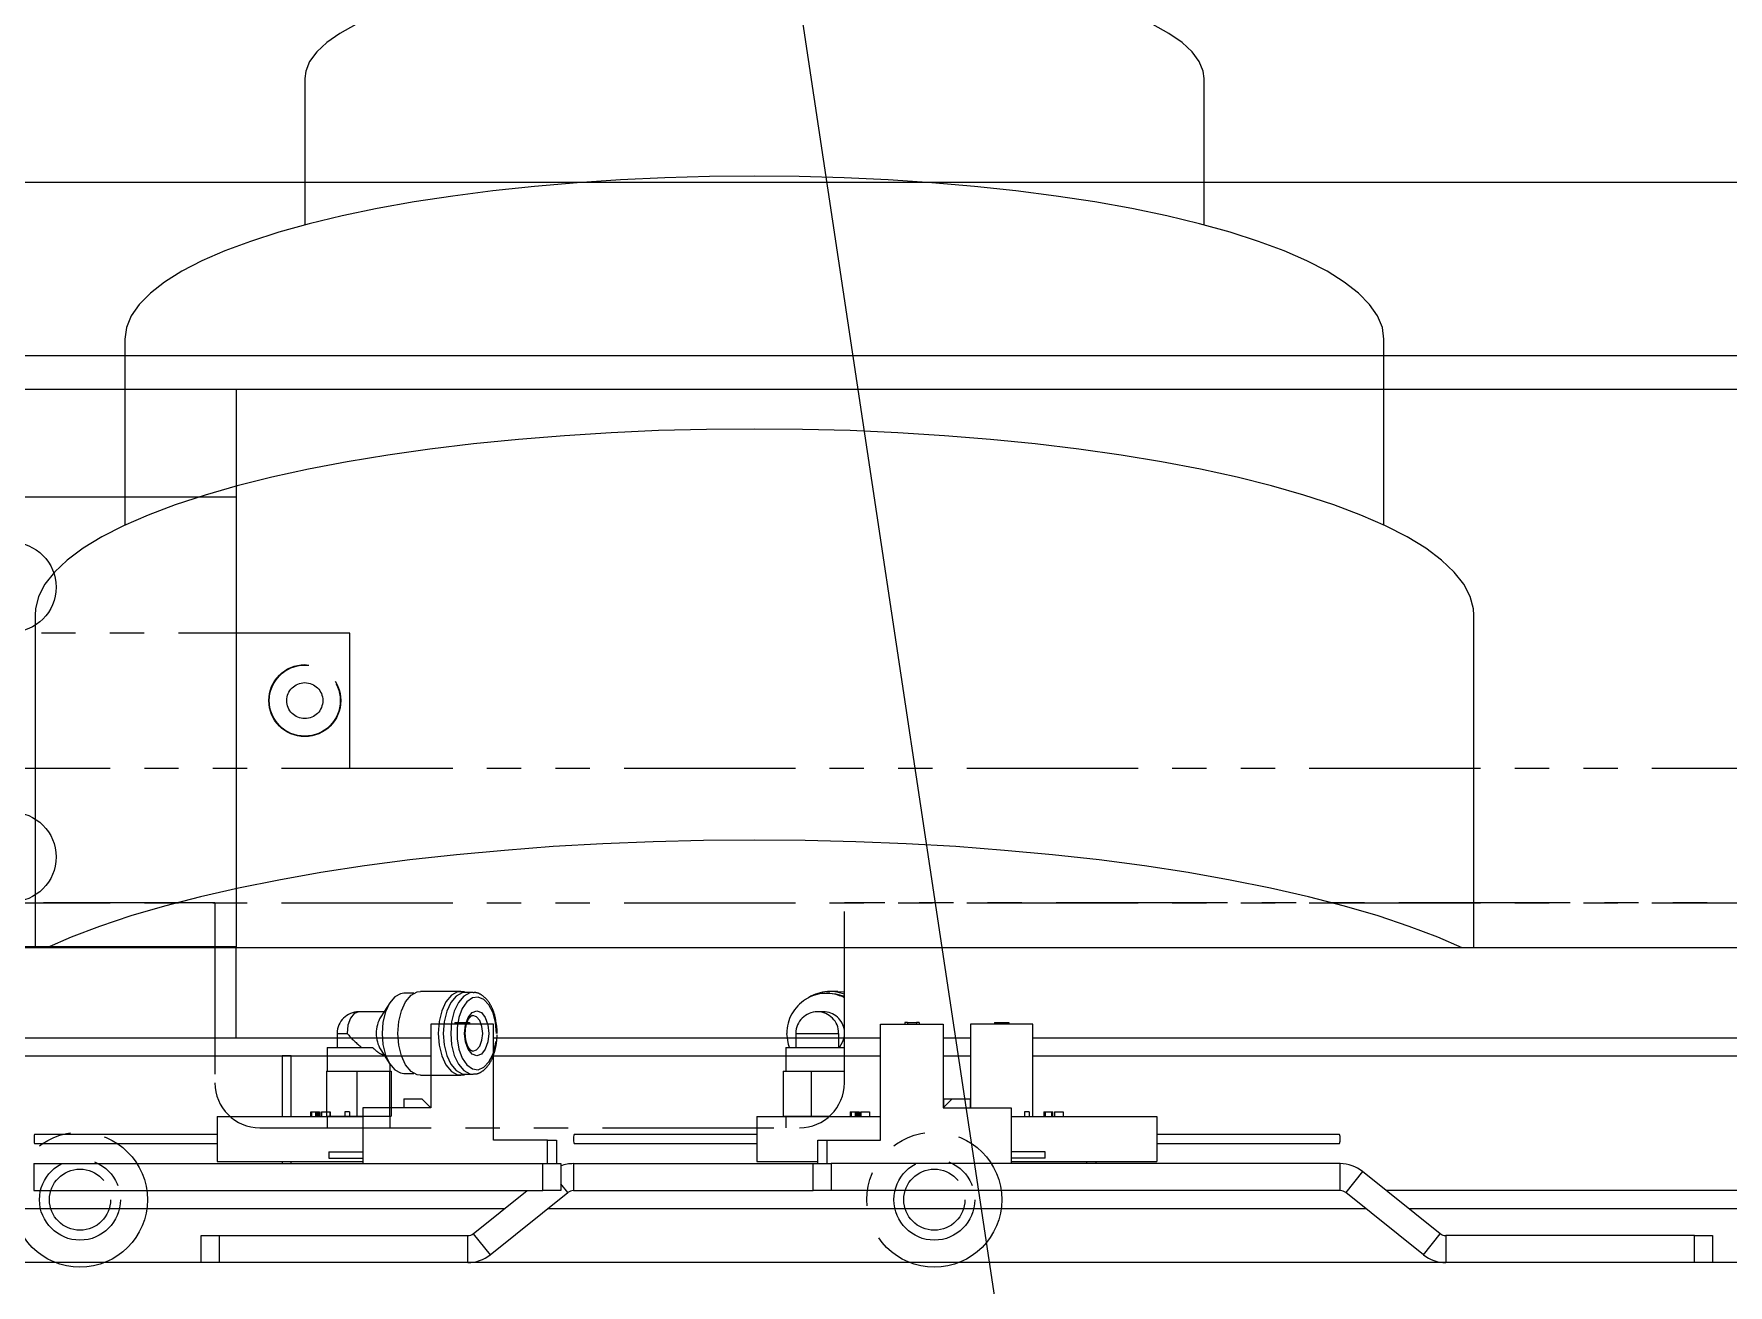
# Model space of a CAD drawing. Extents: x 500 to 100500, y -14500 to 21140.
# Drawn here: x 6312 to 6500.3, y 8644.5 to 8783.6 of the extents above; entities that cross this region are included whole.
import ezdxf

# ---------------------------------------------------------------- set-up
doc = ezdxf.new("R2010")
doc.units = 0
doc.linetypes.add('PHANTOM', pattern=[12.7, 6.35, -1.27, 1.27, -1.27, 1.27, -1.27])
doc.layers.get('0').update_dxf_attribs({"linetype": 'CONTINUOUS'})
doc.layers.add('D', color=7, linetype='CONTINUOUS')

# ---------------------------------------------------------------- blocks, each defined once
blk = doc.blocks.new('KZXCVASDF123')
at = {"color": 7, "linetype": 'Continuous', "lineweight": 18}
for p, q in [((-57914.57, -66197.57, 21.36), (-58715.92, -66197.57, 21.36)), ((-57914.57, -66216.84, 21.36), (-58720.92, -66216.84, 21.36)), ((-58532.22, -66220.57, 21.36), (-58632.22, -66220.57, 21.36)), ((-58532.22, -66220.57, 21.36), (-58532.22, -66232.57, 21.36)), ((-57914.57, -66220.57, 21.36), (-58532.22, -66220.57, 21.36)), ((-58532.22, -66232.57, 21.36), (-58632.22, -66232.57, 21.36)), ((-58532.22, -66232.57, 21.36), (-58532.22, -66282.57, 21.36)), ((-58532.22, -66282.57, 21.36), (-58632.22, -66282.57, 21.36)), ((-58532.22, -66292.67, 21.36), (-58532.22, -66282.57, 21.36)), ((-58503.6, -66291.17, 21.36), (-58510.55, -66291.17, 21.36)), ((-58510.55, -66291.17, 21.36), (-58510.55, -66300.47, 21.36)), ((-58507.87, -66290.97, 21.36), (-58507.87, -66291.17, 21.36)), ((-58507.87, -66290.97, 21.36), (-58507.07, -66290.97, 21.36)), ((-58507.07, -66290.97, 21.36), (-58507.07, -66291.17, 21.36)), ((-58507.07, -66290.97, 21.36), (-58506.27, -66290.97, 21.36)), ((-58506.27, -66290.97, 21.36), (-58506.27, -66291.17, 21.36)), ((-58503.6, -66304.07, 21.36), (-58503.6, -66291.17, 21.36)), ((-58460.54, -66304.07, 21.36), (-58460.54, -66291.17, 21.36)), ((-58460.54, -66291.17, 21.36), (-58453.59, -66291.17, 21.36)), ((-58457.56, -66290.97, 21.36), (-58457.86, -66290.97, 21.36)), ((-58457.86, -66290.97, 21.36), (-58457.86, -66291.17, 21.36)), ((-58457.56, -66290.97, 21.36), (-58456.56, -66290.97, 21.36)), ((-58457.56, -66290.97, 21.36), (-58457.56, -66291.17, 21.36)), ((-58456.26, -66290.97, 21.36), (-58456.56, -66290.97, 21.36)), ((-58456.56, -66290.97, 21.36), (-58456.56, -66291.17, 21.36)), ((-58456.26, -66290.97, 21.36), (-58456.26, -66291.17, 21.36)), ((-58453.59, -66291.17, 21.36), (-58453.59, -66300.47, 21.36)), ((-58450.55, -66291.17, 21.36), (-58450.55, -66300.47, 21.36)), ((-58443.6, -66291.17, 21.36), (-58450.55, -66291.17, 21.36)), ((-58447.87, -66290.97, 21.36), (-58447.87, -66291.17, 21.36)), ((-58447.87, -66290.97, 21.36), (-58447.07, -66290.97, 21.36)), ((-58447.07, -66290.97, 21.36), (-58447.07, -66291.17, 21.36)), ((-58447.07, -66290.97, 21.36), (-58446.27, -66290.97, 21.36)), ((-58446.27, -66290.97, 21.36), (-58446.27, -66291.17, 21.36)), ((-58443.6, -66301.42, 21.36), (-58443.6, -66291.17, 21.36)), ((-58661.07, -66292.67, 21.36), (-58510.55, -66292.67, 21.36)), ((-58503.6, -66292.67, 21.36), (-58460.54, -66292.67, 21.36)), ((-58453.59, -66292.67, 21.36), (-58450.55, -66292.67, 21.36)), ((-58443.6, -66292.67, 21.36), (-57909.57, -66292.67, 21.36)), ((-58661.07, -66294.67, 21.36), (-58527.07, -66294.67, 21.36)), ((-58527.07, -66294.67, 21.36), (-58527.07, -66301.42, 21.36)), ((-58526.07, -66294.67, 21.36), (-58527.07, -66294.67, 21.36)), ((-58526.07, -66301.42, 21.36), (-58526.07, -66294.67, 21.36)), ((-58526.07, -66294.67, 21.36), (-58510.55, -66294.67, 21.36)), ((-58503.6, -66294.67, 21.36), (-58460.54, -66294.67, 21.36)), ((-58453.59, -66294.67, 21.36), (-58450.55, -66294.67, 21.36)), ((-58443.6, -66294.67, 21.36), (-58327.07, -66294.67, 21.36)), ((-58510.55, -66300.47, 21.36), (-58518.1, -66300.47, 21.36)), ((-58518.1, -66300.47, 21.36), (-58518.1, -66306.67, 21.36)), ((-58513.55, -66299.47, 21.36), (-58513.55, -66300.47, 21.36)), ((-58513.55, -66299.47, 21.36), (-58511.55, -66299.47, 21.36)), ((-58510.55, -66300.47, 21.36), (-58511.55, -66299.47, 21.36)), ((-58453.59, -66300.47, 21.36), (-58452.59, -66299.47, 21.36)), ((-58453.59, -66300.47, 21.36), (-58446.04, -66300.47, 21.36)), ((-58453.55, -66299.47, 21.36), (-58453.55, -66300.43, 21.36)), ((-58453.55, -66299.47, 21.36), (-58452.59, -66299.47, 21.36)), ((-58452.59, -66299.47, 21.36), (-58450.59, -66299.47, 21.36)), ((-58450.59, -66299.47, 21.36), (-58450.59, -66300.47, 21.36)), ((-58450.55, -66300.47, 21.36), (-58450.59, -66300.43, 21.36)), ((-58446.04, -66300.47, 21.36), (-58446.04, -66306.67, 21.36)), ((-58534.3, -66301.42, 21.36), (-58534.3, -66306.42, 21.36)), ((-58534.3, -66301.42, 21.36), (-58518.1, -66301.42, 21.36)), ((-58523.92, -66300.92, 21.36), (-58523.92, -66301.42, 21.36)), ((-58523.83, -66300.92, 21.36), (-58523.83, -66301.42, 21.36)), ((-58523.37, -66300.92, 21.36), (-58523.37, -66301.42, 21.36)), ((-58523.28, -66301.42, 21.36), (-58523.28, -66300.92, 21.36)), ((-58523.17, -66300.92, 21.36), (-58523.17, -66301.42, 21.36)), ((-58523.07, -66300.92, 21.36), (-58523.07, -66301.42, 21.36)), ((-58522.99, -66300.92, 21.36), (-58522.94, -66300.92, 21.36)), ((-58522.99, -66301.42, 21.36), (-58522.99, -66300.92, 21.36)), ((-58522.94, -66300.92, 21.36), (-58522.94, -66301.42, 21.36)), ((-58522.92, -66301.42, 21.36), (-58522.92, -66300.92, 21.36)), ((-58522.76, -66300.92, 21.36), (-58522.76, -66301.42, 21.36)), ((-58522.73, -66300.92, 21.36), (-58522.73, -66301.42, 21.36)), ((-58522.73, -66300.92, 21.36), (-58521.79, -66300.92, 21.36)), ((-58521.79, -66300.92, 21.36), (-58521.79, -66301.42, 21.36)), ((-58521.79, -66300.92, 21.36), (-58521.76, -66300.92, 21.36)), ((-58521.76, -66300.92, 21.36), (-58521.76, -66301.42, 21.36)), ((-58520.1, -66300.92, 21.36), (-58520.1, -66301.42, 21.36)), ((-58519.6, -66300.92, 21.36), (-58520.1, -66300.92, 21.36)), ((-58519.6, -66300.92, 21.36), (-58519.6, -66301.42, 21.36)), ((-58474.3, -66301.42, 21.36), (-58474.3, -66306.42, 21.36)), ((-58474.3, -66301.42, 21.36), (-58460.54, -66301.42, 21.36)), ((-58463.92, -66300.92, 21.36), (-58463.92, -66301.42, 21.36)), ((-58463.83, -66300.92, 21.36), (-58463.83, -66301.42, 21.36)), ((-58463.37, -66300.92, 21.36), (-58463.37, -66301.42, 21.36)), ((-58463.28, -66301.42, 21.36), (-58463.28, -66300.92, 21.36)), ((-58463.17, -66300.92, 21.36), (-58463.17, -66301.42, 21.36)), ((-58463.07, -66300.92, 21.36), (-58463.07, -66301.42, 21.36)), ((-58462.99, -66300.92, 21.36), (-58462.94, -66300.92, 21.36)), ((-58462.99, -66301.42, 21.36), (-58462.99, -66300.92, 21.36)), ((-58462.94, -66300.92, 21.36), (-58462.94, -66301.42, 21.36)), ((-58462.92, -66301.42, 21.36), (-58462.92, -66300.92, 21.36)), ((-58462.76, -66300.92, 21.36), (-58462.76, -66301.42, 21.36)), ((-58462.73, -66300.92, 21.36), (-58462.73, -66301.42, 21.36)), ((-58462.73, -66300.92, 21.36), (-58461.79, -66300.92, 21.36)), ((-58461.79, -66300.92, 21.36), (-58461.79, -66301.42, 21.36)), ((-58461.79, -66300.92, 21.36), (-58461.76, -66300.92, 21.36)), ((-58461.76, -66300.92, 21.36), (-58461.76, -66301.42, 21.36)), ((-58446.04, -66301.42, 21.36), (-58429.84, -66301.42, 21.36)), ((-58444.04, -66300.92, 21.36), (-58444.54, -66300.92, 21.36)), ((-58444.54, -66300.92, 21.36), (-58444.54, -66301.42, 21.36)), ((-58444.04, -66300.92, 21.36), (-58444.04, -66301.42, 21.36)), ((-58442.38, -66300.92, 21.36), (-58442.38, -66301.42, 21.36)), ((-58442.23, -66300.92, 21.36), (-58442.23, -66301.42, 21.36)), ((-58441.53, -66300.92, 21.36), (-58441.53, -66301.42, 21.36)), ((-58441.38, -66301.42, 21.36), (-58441.38, -66300.92, 21.36)), ((-58441.22, -66300.92, 21.36), (-58441.22, -66301.42, 21.36)), ((-58441.22, -66300.92, 21.36), (-58441.22, -66301.42, 21.36)), ((-58441.2, -66300.92, 21.36), (-58440.24, -66300.92, 21.36)), ((-58441.2, -66300.92, 21.36), (-58441.2, -66301.42, 21.36)), ((-58440.24, -66300.92, 21.36), (-58440.24, -66301.42, 21.36)), ((-58440.22, -66301.42, 21.36), (-58440.22, -66300.92, 21.36)), ((-58429.84, -66301.42, 21.36), (-58429.84, -66306.42, 21.36)), ((-58534.3, -66303.42, 21.36), (-58554.62, -66303.42, 21.36)), ((-58554.62, -66304.42, 21.36), (-58534.3, -66304.42, 21.36)), ((-58497.6, -66304.07, 21.36), (-58503.6, -66304.07, 21.36)), ((-58497.6, -66304.07, 21.36), (-58496.6, -66304.07, 21.36)), ((-58497.6, -66306.67, 21.36), (-58497.6, -66304.07, 21.36)), ((-58496.6, -66304.07, 21.36), (-58496.6, -66306.67, 21.36)), ((-58474.3, -66303.42, 21.36), (-58494.62, -66303.42, 21.36)), ((-58494.62, -66304.42, 21.36), (-58474.3, -66304.42, 21.36)), ((-58467.54, -66304.07, 21.36), (-58466.54, -66304.07, 21.36)), ((-58467.54, -66306.67, 21.36), (-58467.54, -66304.07, 21.36)), ((-58466.54, -66304.07, 21.36), (-58460.54, -66304.07, 21.36)), ((-58466.54, -66304.07, 21.36), (-58466.54, -66306.67, 21.36)), ((-58409.51, -66303.42, 21.36), (-58429.84, -66303.42, 21.36)), ((-58429.84, -66304.42, 21.36), (-58409.51, -66304.42, 21.36)), ((-58521.9, -66305.37, 21.36), (-58521.9, -66306.07, 21.36)), ((-58521.9, -66305.37, 21.36), (-58518.1, -66305.37, 21.36)), ((-58521.9, -66306.07, 21.36), (-58518.1, -66306.07, 21.36)), ((-58442.24, -66305.37, 21.36), (-58446.04, -66305.37, 21.36)), ((-58442.24, -66306.07, 21.36), (-58446.04, -66306.07, 21.36)), ((-58442.24, -66306.07, 21.36), (-58442.24, -66305.37, 21.36)), ((-58554.7, -66306.67, 21.36), (-58554.7, -66309.67, 21.36)), ((-58554.7, -66306.67, 21.36), (-58498.1, -66306.67, 21.36)), ((-58534.3, -66306.42, 21.36), (-58518.1, -66306.42, 21.36)), ((-58527.07, -66306.42, 21.36), (-58527.07, -66306.67, 21.36)), ((-58526.07, -66306.67, 21.36), (-58526.07, -66306.42, 21.36)), ((-58498.1, -66309.67, 21.36), (-58498.1, -66306.67, 21.36)), ((-58498.1, -66306.67, 21.36), (-58496.1, -66306.67, 21.36)), ((-58496.1, -66306.67, 21.36), (-58496.1, -66309.67, 21.36)), ((-58494.7, -66306.67, 21.36), (-58494.7, -66309.67, 21.36)), ((-58494.7, -66306.67, 21.36), (-58468.04, -66306.67, 21.36)), ((-58474.3, -66306.42, 21.36), (-58467.54, -66306.42, 21.36)), ((-58468.04, -66309.67, 21.36), (-58468.04, -66306.67, 21.36)), ((-58468.04, -66306.67, 21.36), (-58466.04, -66306.67, 21.36)), ((-58466.04, -66306.67, 21.36), (-58466.04, -66309.67, 21.36)), ((-58409.44, -66306.67, 21.36), (-58466.04, -66306.67, 21.36)), ((-58446.04, -66306.42, 21.36), (-58429.84, -66306.42, 21.36)), ((-58437.6, -66306.67, 21.36), (-58437.6, -66306.42, 21.36)), ((-58436.6, -66306.42, 21.36), (-58436.6, -66306.67, 21.36)), ((-58409.44, -66309.67, 21.36), (-58409.44, -66306.67, 21.36)), ((-58406.94, -66307.55, 21.36), (-58408.82, -66309.89, 21.36)), ((-58398.31, -66314.46, 21.36), (-58406.94, -66307.55, 21.36)), ((-58554.7, -66309.67, 21.36), (-58498.1, -66309.67, 21.36)), ((-58505.83, -66314.46, 21.36), (-58499.85, -66309.67, 21.36)), ((-58503.95, -66316.8, 21.36), (-58495.32, -66309.89, 21.36)), ((-58496.1, -66309.67, 21.36), (-58498.1, -66309.67, 21.36)), ((-58495.32, -66309.89, 21.36), (-58496.1, -66308.92, 21.36)), ((-58494.7, -66309.67, 21.36), (-58468.04, -66309.67, 21.36)), ((-58466.04, -66309.67, 21.36), (-58468.04, -66309.67, 21.36)), ((-58409.44, -66309.67, 21.36), (-58466.04, -66309.67, 21.36)), ((-58400.19, -66316.8, 21.36), (-58408.82, -66309.89, 21.36)), ((-58327.07, -66309.67, 21.36), (-58404.29, -66309.67, 21.36)), ((-58557.55, -66311.67, 21.36), (-58502.35, -66311.67, 21.36)), ((-58497.55, -66311.67, 21.36), (-58406.59, -66311.67, 21.36)), ((-58401.79, -66311.67, 21.36), (-57909.57, -66311.67, 21.36)), ((-58536.1, -66317.67, 21.36), (-58536.1, -66314.67, 21.36)), ((-58536.1, -66314.67, 21.36), (-58534.1, -66314.67, 21.36)), ((-58534.1, -66314.67, 21.36), (-58534.1, -66317.67, 21.36)), ((-58534.1, -66314.67, 21.36), (-58506.45, -66314.67, 21.36)), ((-58506.45, -66317.67, 21.36), (-58506.45, -66314.67, 21.36)), ((-58505.83, -66314.46, 21.36), (-58503.95, -66316.8, 21.36)), ((-58400.19, -66316.8, 21.36), (-58398.31, -66314.46, 21.36)), ((-58397.69, -66314.67, 21.36), (-58397.69, -66317.67, 21.36)), ((-58370.04, -66314.67, 21.36), (-58397.69, -66314.67, 21.36)), ((-58370.04, -66317.67, 21.36), (-58370.04, -66314.67, 21.36)), ((-58370.04, -66314.67, 21.36), (-58368.04, -66314.67, 21.36)), ((-58368.04, -66314.67, 21.36), (-58368.04, -66317.67, 21.36)), ((-57909.57, -66317.67, 21.36), (-58734.07, -66317.67, 21.36))]:
    blk.add_line(p, q, dxfattribs=at)
for centre in [(-58557.22, -66242.57, 21.36), (-58557.22, -66272.57, 21.36)]:
    blk.add_circle(centre, 5, dxfattribs=at)
for centre, radius, start, end in [((-58553.44, -66303.8, 21.36), 1.24, 162.35, 185.7133), ((-58553.44, -66304.05, 21.36), 1.24, 174.2871, 197.6496), ((-58493.44, -66303.8, 21.36), 1.24, 162.3282, 185.7351), ((-58493.44, -66304.05, 21.36), 1.24, 174.2653, 197.6714), ((-58411.1, -66303.92, 21.36), 1.67, 342.5273, 17.4727), ((-58494.7, -66310.67, 21.36), 4, 90, 110.5351), ((-58409.44, -66310.67, 21.36), 4, 51.3402, 90), ((-58494.7, -66310.67, 21.36), 1, 90, 128.6598), ((-58409.44, -66310.67, 21.36), 1, 51.3402, 90), ((-58506.45, -66313.67, 21.36), 1, 270, 308.6598), ((-58397.69, -66313.67, 21.36), 1, 231.3402, 270), ((-58506.45, -66313.67, 21.36), 4, 270, 308.6598), ((-58397.69, -66313.67, 21.36), 4, 231.3402, 270)]:
    blk.add_arc(centre, radius, start, end, dxfattribs=at)
for points, knots in [([(-58523.91, -66300.92, 21.36), (-58523.91, -66300.92, 21.36), (-58523.92, -66300.92, 21.36), (-58523.89, -66300.92, 21.36), (-58523.85, -66300.92, 21.36), (-58523.83, -66300.92, 21.36)], [0, 0, 0, 0, 0.291437, 0.643057, 1, 1, 1, 1]), ([(-58523.83, -66300.92, 21.36), (-58523.79, -66300.92, 21.36), (-58523.71, -66300.92, 21.36), (-58523.58, -66300.92, 21.36), (-58523.46, -66300.92, 21.36), (-58523.4, -66300.92, 21.36), (-58523.37, -66300.92, 21.36)], [0, 0, 0, 0, 0.266271, 0.560259, 0.786379, 1, 1, 1, 1]), ([(-58523.37, -66300.92, 21.36), (-58523.35, -66300.92, 21.36), (-58523.3, -66300.92, 21.36), (-58523.28, -66300.92, 21.36), (-58523.28, -66300.92, 21.36), (-58523.28, -66300.92, 21.36)], [0, 0, 0, 0, 0.40424, 0.818227, 1, 1, 1, 1]), ([(-58523.25, -66300.92, 21.36), (-58523.25, -66300.92, 21.36), (-58523.21, -66300.92, 21.36), (-58523.19, -66300.92, 21.36), (-58523.16, -66300.92, 21.36)], [0, 0, 0, 0, 0.1620681, 1, 1, 1, 1]), ([(-58523.17, -66300.92, 21.36), (-58523.15, -66300.92, 21.36), (-58523.12, -66300.92, 21.36), (-58523.08, -66300.92, 21.36), (-58523.07, -66300.92, 21.36)], [0, 0, 0, 0, 0.542381, 1, 1, 1, 1]), ([(-58523.07, -66300.92, 21.36), (-58523.05, -66300.92, 21.36), (-58523.02, -66300.92, 21.36), (-58523, -66300.92, 21.36), (-58522.99, -66300.92, 21.36)], [0, 0, 0, 0, 0.5926239, 1, 1, 1, 1]), ([(-58463.91, -66300.92, 21.36), (-58463.91, -66300.92, 21.36), (-58463.92, -66300.92, 21.36), (-58463.89, -66300.92, 21.36), (-58463.85, -66300.92, 21.36), (-58463.83, -66300.92, 21.36)], [0, 0, 0, 0, 0.291437, 0.643057, 1, 1, 1, 1]), ([(-58463.83, -66300.92, 21.36), (-58463.79, -66300.92, 21.36), (-58463.71, -66300.92, 21.36), (-58463.58, -66300.92, 21.36), (-58463.46, -66300.92, 21.36), (-58463.4, -66300.92, 21.36), (-58463.37, -66300.92, 21.36)], [0, 0, 0, 0, 0.266273, 0.560266, 0.786393, 1, 1, 1, 1]), ([(-58463.37, -66300.92, 21.36), (-58463.35, -66300.92, 21.36), (-58463.3, -66300.92, 21.36), (-58463.28, -66300.92, 21.36), (-58463.28, -66300.92, 21.36), (-58463.28, -66300.92, 21.36)], [0, 0, 0, 0, 0.404268, 0.818235, 1, 1, 1, 1]), ([(-58463.25, -66300.92, 21.36), (-58463.25, -66300.92, 21.36), (-58463.21, -66300.92, 21.36), (-58463.19, -66300.92, 21.36), (-58463.16, -66300.92, 21.36)], [0, 0, 0, 0, 0.1620681, 1, 1, 1, 1]), ([(-58463.17, -66300.92, 21.36), (-58463.15, -66300.92, 21.36), (-58463.12, -66300.92, 21.36), (-58463.08, -66300.92, 21.36), (-58463.07, -66300.92, 21.36)], [0, 0, 0, 0, 0.542393, 1, 1, 1, 1]), ([(-58463.07, -66300.92, 21.36), (-58463.05, -66300.92, 21.36), (-58463.02, -66300.92, 21.36), (-58463, -66300.92, 21.36), (-58462.99, -66300.92, 21.36)], [0, 0, 0, 0, 0.5926239, 1, 1, 1, 1]), ([(-58442.38, -66300.92, 21.36), (-58442.38, -66300.92, 21.36), (-58442.38, -66300.92, 21.36), (-58442.34, -66300.92, 21.36), (-58442.27, -66300.92, 21.36), (-58442.23, -66300.92, 21.36)], [0, 0, 0, 0, 0.306601, 0.582695, 1, 1, 1, 1]), ([(-58442.23, -66300.92, 21.36), (-58442.17, -66300.92, 21.36), (-58442.05, -66300.92, 21.36), (-58441.85, -66300.92, 21.36), (-58441.67, -66300.92, 21.36), (-58441.58, -66300.92, 21.36), (-58441.53, -66300.92, 21.36)], [0, 0, 0, 0, 0.2644695, 0.5671713, 0.7936563, 1, 1, 1, 1]), ([(-58441.53, -66300.92, 21.36), (-58441.5, -66300.92, 21.36), (-58441.43, -66300.92, 21.36), (-58441.39, -66300.92, 21.36), (-58441.39, -66300.92, 21.36), (-58441.39, -66300.92, 21.36)], [0, 0, 0, 0, 0.3572, 0.722495, 1, 1, 1, 1])]:
    blk.add_open_spline(points, degree=3, knots=knots, dxfattribs=at)
blk = doc.blocks.new('KA$C100bd9fb')
at = {"color": 60, "linetype": 'PHANTOM', "lineweight": 18, "ltscale": 3}
for p, q in [((180, 235, 21.36), (140, 235, 21.36)), ((180, 220, 21.36), (180, 235, 21.36)), ((20, 220, 21.36), (430, 220, 21.36)), ((20, 205, 21.36), (430, 205, 21.36)), ((165, 205, 21.36), (135, 205, 21.36)), ((165, 205, 21.36), (165, 185, 21.36)), ((235, 185, 21.36), (235, 205, 21.36)), ((430, 205, 21.36), (235, 205, 21.36)), ((187.12, 194.95, 21.36), (186, 194.95, 21.36)), ((192.35, 195.15, 21.36), (187.85, 195.15, 21.36)), ((193.7, 195.05, 21.36), (192.86, 195.05, 21.36)), ((233.37, 194.95, 21.36), (233, 194.95, 21.36)), ((234.27, 195.15, 21.36), (233.37, 195.15, 21.36)), ((183.81, 192.9, 21.36), (181, 192.9, 21.36)), ((184.45, 193.91, 21.36), (183.44, 192.34, 21.36)), ((232.66, 192.9, 21.36), (232, 192.9, 21.36)), ((178.6, 190.5, 21.36), (178.6, 188.93, 21.36)), ((178.6, 190.5, 21.36), (179.7, 190.5, 21.36)), ((229.6, 190.5, 21.36), (229.6, 188.93, 21.36)), ((229.6, 190.5, 21.36), (234.37, 190.5, 21.36)), ((165, 190, 21.36), (178.6, 190, 21.36)), ((177.5, 188.93, 21.36), (177.5, 186.3, 21.36)), ((177.5, 188.93, 21.36), (182.53, 188.93, 21.36)), ((183.44, 188.66, 21.36), (184.45, 187.09, 21.36)), ((196.37, 190, 21.36), (228.64, 190, 21.36)), ((228.5, 188.93, 21.36), (228.5, 186.3, 21.36)), ((228.5, 188.93, 21.36), (235, 188.93, 21.36)), ((234.4, 188.93, 21.36), (234.4, 190.1, 21.36)), ((165, 188, 21.36), (177.5, 188, 21.36)), ((184.5, 186.3, 21.36), (184.5, 187.02, 21.36)), ((195.94, 188, 21.36), (228.5, 188, 21.36)), ((177.41, 186.3, 21.36), (177.41, 181.3, 21.36)), ((177.41, 186.3, 21.36), (179.11, 186.3, 21.36)), ((179.11, 186.3, 21.36), (180.8, 186.3, 21.36)), ((180.8, 186.3, 21.36), (180.8, 181.3, 21.36)), ((180.8, 186.3, 21.36), (182.6, 186.3, 21.36)), ((182.6, 186.3, 21.36), (184.4, 186.3, 21.36)), ((184.4, 186.3, 21.36), (184.4, 181.3, 21.36)), ((184.4, 186.3, 21.36), (184.5, 186.3, 21.36)), ((184.5, 186.3, 21.36), (184.59, 186.3, 21.36)), ((184.59, 186.3, 21.36), (184.59, 181.3, 21.36)), ((186, 186.05, 21.36), (187.12, 186.05, 21.36)), ((187.85, 185.85, 21.36), (192.35, 185.85, 21.36)), ((192.86, 185.95, 21.36), (193.7, 185.95, 21.36)), ((228.21, 186.3, 21.36), (228.21, 181.3, 21.36)), ((228.21, 186.3, 21.36), (229.77, 186.3, 21.36)), ((229.77, 186.3, 21.36), (231.32, 186.3, 21.36)), ((231.32, 186.3, 21.36), (231.32, 181.3, 21.36)), ((231.32, 186.3, 21.36), (233.22, 186.3, 21.36)), ((233.22, 186.3, 21.36), (235, 186.3, 21.36)), ((177.41, 181.3, 21.36), (179.11, 181.3, 21.36)), ((177.5, 181.3, 21.36), (177.5, 180, 21.36)), ((179.11, 181.3, 21.36), (180.8, 181.3, 21.36)), ((180.8, 181.3, 21.36), (182.6, 181.3, 21.36)), ((182.6, 181.3, 21.36), (184.4, 181.3, 21.36)), ((184.4, 181.3, 21.36), (184.5, 181.3, 21.36)), ((184.5, 180, 21.36), (184.5, 181.3, 21.36)), ((184.5, 181.3, 21.36), (184.59, 181.3, 21.36)), ((228.21, 181.3, 21.36), (229.77, 181.3, 21.36)), ((228.5, 181.3, 21.36), (228.5, 180, 21.36)), ((229.77, 181.3, 21.36), (231.32, 181.3, 21.36)), ((231.32, 181.3, 21.36), (233.22, 181.3, 21.36)), ((233.22, 181.3, 21.36), (233.36, 181.3, 21.36)), ((170, 180, 21.36), (230, 180, 21.36))]:
    blk.add_line(p, q, dxfattribs=at)
at = {"color": 60, "linetype": 'PHANTOM', "lineweight": 18, "ltscale": 3, "elevation": 21.36, "flags": 128}
for points in [[(186, 194.95), (185.66, 194.9), (185, 194.55), (184.43, 193.86), (183.98, 192.91), (183.69, 191.75), (183.59, 190.5), (183.69, 189.25), (183.98, 188.09), (184.43, 187.14), (185, 186.45), (185.66, 186.1), (186, 186.05)], [(187.85, 185.85), (187.49, 185.9), (186.81, 186.27), (186.2, 186.99), (185.74, 187.99), (185.44, 189.19), (185.34, 190.5), (185.44, 191.81), (185.74, 193.01), (186.2, 194.01), (186.81, 194.73), (187.49, 195.1), (187.85, 195.15)], [(192.87, 195.05), (192.71, 195.1), (191.99, 195.1), (191.31, 194.73), (190.7, 194.01), (190.23, 193.01), (189.94, 191.81), (189.83, 190.5), (189.94, 189.19), (190.23, 187.99), (190.7, 186.99), (191.31, 186.27), (191.99, 185.9), (192.71, 185.9), (192.87, 185.95)], [(192.86, 195.05), (192.51, 195), (191.83, 194.64), (191.24, 193.94), (190.78, 192.96), (190.49, 191.78), (190.39, 190.5), (190.49, 189.22), (190.78, 188.04), (191.24, 187.06), (191.83, 186.36), (192.51, 186), (192.86, 185.95)], [(193.72, 195.05), (193.35, 195), (192.67, 194.64), (192.08, 193.94), (191.62, 192.96), (191.33, 191.78), (191.23, 190.5), (191.33, 189.22), (191.62, 188.04), (192.08, 187.06), (192.67, 186.36), (193.35, 186), (193.74, 185.95)], [(196.31, 190.5), (196.21, 191.69), (195.93, 192.78), (195.48, 193.67), (194.92, 194.27), (194.28, 194.54), (193.63, 194.45), (193.02, 194.01), (192.51, 193.25), (192.14, 192.26), (191.95, 191.1), (191.95, 189.9), (192.14, 188.74), (192.51, 187.75), (193.02, 186.99), (193.63, 186.55), (194.28, 186.46), (194.92, 186.73), (195.48, 187.33), (195.93, 188.22), (196.21, 189.31), (196.31, 190.5)], [(233.37, 194.95), (234, 194.9), (235, 194.63)], [(234.27, 195.15), (234.92, 195.1), (235, 195.09)], [(181, 192.9), (180.5, 192.72), (180.08, 192.2), (179.8, 191.42), (179.7, 190.5)], [(192.76, 190.5), (192.87, 191.46), (193.16, 192.27), (193.6, 192.81), (194.12, 193), (194.64, 192.81), (195.07, 192.27), (195.37, 191.46), (195.47, 190.5), (195.37, 189.54), (195.07, 188.73), (194.64, 188.19), (194.12, 188), (193.6, 188.19), (193.16, 188.73), (192.87, 189.54), (192.76, 190.5)], [(193.69, 188.5), (193.7, 188.5), (194.11, 188.65), (194.46, 189.09), (194.7, 189.73), (194.78, 190.5), (194.7, 191.27), (194.46, 191.91), (194.11, 192.35), (193.7, 192.5)], [(228.9, 188.93), (228.79, 189.25), (228.61, 190.5)], [(234.45, 188.93), (234.84, 189.58), (235, 190.18)]]:
    blk.add_lwpolyline(points, dxfattribs=at)
at = {"color": 60, "linetype": 'PHANTOM', "lineweight": 18, "ltscale": 3}
for centre, radius in [((175, 227.5, 21.36), 4), ((175, 227.5, 21.36), 3.95), ((175, 227.5, 21.36), 2), ((150, 172, 21.36), 7.5), ((245, 172, 21.36), 7.5), ((150, 172, 21.36), 4.5), ((150, 172, 21.36), 3.4), ((245, 172, 21.36), 4.5), ((245, 172, 21.36), 3.4)]:
    blk.add_circle(centre, radius, dxfattribs=at)
for centre, radius, start, end in [((233, 190.55, 21.36), 4.39, 62.9042, 180.7166), ((233.37, 190.62, 21.36), 4.53, 68.9176, 124.6271), ((181, 190.5, 21.36), 2.4, 90, 180), ((186.55, 190.5, 21.36), 3.61, 149.4095, 210.5905), ((232, 190.5, 21.36), 2.4, 90, 180), ((231.98, 190.52, 21.36), 2.38, 359.5917, 89.5858), ((232.64, 190.52, 21.36), 2.38, 7.3417, 89.6245), ((170, 185, 21.36), 5, 180, 270), ((230, 185, 21.36), 5, 270, 0)]:
    blk.add_arc(centre, radius, start, end, dxfattribs=at)
for centre, major_axis, ratio, start_param, end_param in [((181, 190.5, 21.36), (-2.3, 2.3), 0.294032, 1.284824, 1.997904), ((232, 190.5, 21.36), (1.83, -1.83), 0.843822, 0.700897, 0.8699)]:
    blk.add_ellipse(centre, major_axis=major_axis, ratio=ratio, start_param=start_param, end_param=end_param, dxfattribs=at)
for points, knots in [([(196.26, 191.76, 21.36), (196.24, 191.93, 21.36), (196.16, 192.5, 21.36), (195.85, 193.35, 21.36), (195.34, 194.22, 21.36), (194.7, 194.78, 21.36), (194.12, 195.06, 21.36), (193.8, 195.02, 21.36), (193.72, 195.01, 21.36)], [0, 0, 0, 0, 0.096209, 0.310517, 0.527579, 0.747869, 0.933466, 1, 1, 1, 1]), ([(192.84, 190.5, 21.36), (192.85, 190.64, 21.36), (192.86, 191.02, 21.36), (192.99, 191.63, 21.36), (193.23, 192.18, 21.36), (193.52, 192.45, 21.36), (193.63, 192.52, 21.36), (193.69, 192.49, 21.36), (193.7, 192.49, 21.36)], [0, 0, 0, 0, 0.119673, 0.340457, 0.558857, 0.765899, 0.97103, 1, 1, 1, 1]), ([(193.69, 188.51, 21.36), (193.65, 188.51, 21.36), (193.57, 188.51, 21.36), (193.32, 188.72, 21.36), (193.05, 189.18, 21.36), (192.88, 189.82, 21.36), (192.85, 190.28, 21.36), (192.84, 190.5, 21.36)], [0, 0, 0, 0, 0.169915, 0.37508, 0.592389, 0.804509, 1, 1, 1, 1]), ([(193.75, 185.99, 21.36), (193.89, 185.99, 21.36), (194.26, 185.98, 21.36), (194.84, 186.32, 21.36), (195.43, 186.91, 21.36), (195.9, 187.76, 21.36), (196.23, 188.81, 21.36), (196.37, 189.71, 21.36), (196.38, 190.23, 21.36), (196.38, 190.35, 21.36)], [0, 0, 0, 0, 0.089403, 0.249439, 0.413851, 0.588786, 0.76807, 0.946721, 1, 1, 1, 1]), ([(196.39, 190.5, 21.36), (196.39, 190.71, 21.36), (196.38, 191.14, 21.36), (196.3, 191.55, 21.36), (196.26, 191.76, 21.36)], [0, 0, 0, 0, 0.489829, 1, 1, 1, 1]), ([(182.53, 188.93, 21.36), (182.54, 188.92, 21.36), (182.73, 188.71, 21.36), (183.12, 188.39, 21.36), (183.62, 188.12, 21.36), (183.84, 188.12, 21.36), (183.93, 188.13, 21.36)], [0, 0, 0, 0, 0.014158, 0.429537, 0.773183, 1, 1, 1, 1])]:
    blk.add_open_spline(points, degree=3, knots=knots, dxfattribs=at)
blk = doc.blocks.new('KJVision F')
at = {"color": 2}
blk.add_line((8264.62, -71007.14, -10.47), (8464.62, -72337.14, -10.47), dxfattribs=at)
blk = doc.blocks.new('KJG24hsdg')
at = {"color": 1, "linetype": 'Continuous', "lineweight": 25}
for p, q in [((-18100.42, -19465.59), (-18100.42, -19481.89)), ((-18000.42, -19481.89), (-18000.42, -19465.59)), ((-18120.42, -19494.57), (-18120.42, -19515.26)), ((-17980.42, -19515.26), (-17980.42, -19494.57)), ((-18130.42, -19525.29), (-18130.42, -19562.27)), ((-17970.42, -19562.27), (-17970.42, -19525.29)), ((-17880.42, -19562.27), (-18220.42, -19562.27))]:
    blk.add_line(p, q, dxfattribs=at)
at = {"color": 1, "linetype": 'Continuous', "lineweight": 25, "flags": 128}
for points in [[(-18050.42, -19452.65), (-18054.6, -19452.7), (-18058.76, -19452.83), (-18062.85, -19453.06), (-18066.86, -19453.37), (-18070.76, -19453.77), (-18074.51, -19454.25), (-18078.09, -19454.81), (-18081.48, -19455.45), (-18084.65, -19456.16), (-18087.58, -19456.93), (-18090.25, -19457.77), (-18092.64, -19458.66), (-18094.73, -19459.6), (-18096.51, -19460.58), (-18097.97, -19461.59), (-18099.1, -19462.64), (-18099.88, -19463.7), (-18100.32, -19464.78), (-18100.42, -19465.59)], [(-18000.42, -19465.59), (-18000.52, -19464.78), (-18000.96, -19463.7), (-18001.74, -19462.64), (-18002.87, -19461.59), (-18004.33, -19460.58), (-18006.11, -19459.6), (-18008.2, -19458.66), (-18010.59, -19457.77), (-18013.26, -19456.93), (-18016.19, -19456.16), (-18019.36, -19455.45), (-18022.75, -19454.81), (-18026.33, -19454.25), (-18030.08, -19453.77), (-18033.98, -19453.37), (-18037.98, -19453.06), (-18042.08, -19452.83), (-18046.24, -19452.7), (-18050.42, -19452.65)], [(-18050.42, -19476.45), (-18055.41, -19476.5), (-18060.38, -19476.64), (-18065.3, -19476.87), (-18070.14, -19477.19), (-18074.88, -19477.59), (-18079.5, -19478.09), (-18083.97, -19478.67), (-18088.26, -19479.33), (-18092.37, -19480.06), (-18096.26, -19480.88), (-18099.92, -19481.76), (-18103.32, -19482.7), (-18106.46, -19483.71), (-18109.31, -19484.77), (-18111.86, -19485.89), (-18114.09, -19487.04), (-18116.01, -19488.24), (-18117.58, -19489.46), (-18118.82, -19490.72), (-18119.71, -19491.99), (-18120.24, -19493.28), (-18120.42, -19494.57)], [(-17980.42, -19494.57), (-17980.6, -19493.28), (-17981.13, -19491.99), (-17982.02, -19490.72), (-17983.25, -19489.46), (-17984.83, -19488.24), (-17986.75, -19487.04), (-17988.98, -19485.89), (-17991.53, -19484.77), (-17994.38, -19483.71), (-17997.52, -19482.7), (-18000.92, -19481.76), (-18004.58, -19480.88), (-18008.47, -19480.06), (-18012.57, -19479.33), (-18016.87, -19478.67), (-18021.34, -19478.09), (-18025.96, -19477.59), (-18030.7, -19477.19), (-18035.54, -19476.87), (-18040.46, -19476.64), (-18045.43, -19476.5), (-18050.42, -19476.45)], [(-18050.42, -19504.58), (-18055.76, -19504.63), (-18061.08, -19504.76), (-18066.35, -19504.99), (-18071.56, -19505.32), (-18076.66, -19505.73), (-18081.65, -19506.22), (-18086.5, -19506.8), (-18091.19, -19507.47), (-18095.7, -19508.21), (-18100, -19509.04), (-18104.08, -19509.93), (-18107.93, -19510.89), (-18111.51, -19511.92), (-18114.83, -19513), (-18117.85, -19514.14), (-18120.58, -19515.33), (-18122.99, -19516.57), (-18125.07, -19517.84), (-18126.83, -19519.15), (-18128.24, -19520.49), (-18129.31, -19521.84), (-18130.02, -19523.21), (-18130.37, -19524.59), (-18130.42, -19525.29)], [(-17970.42, -19525.29), (-17970.46, -19524.59), (-17970.82, -19523.21), (-17971.53, -19521.84), (-17972.6, -19520.49), (-17974.01, -19519.15), (-17975.77, -19517.84), (-17977.85, -19516.57), (-17980.26, -19515.33), (-17982.99, -19514.14), (-17986.01, -19513), (-17989.33, -19511.92), (-17992.91, -19510.89), (-17996.76, -19509.93), (-18000.84, -19509.04), (-18005.14, -19508.21), (-18009.65, -19507.47), (-18014.34, -19506.8), (-18019.19, -19506.22), (-18024.18, -19505.73), (-18029.28, -19505.32), (-18034.48, -19504.99), (-18039.76, -19504.76), (-18045.08, -19504.63), (-18050.42, -19504.58)], [(-18050.42, -19550.29), (-18056.07, -19550.33), (-18061.7, -19550.47), (-18067.28, -19550.7), (-18072.8, -19551.02), (-18078.23, -19551.43), (-18083.55, -19551.92), (-18088.74, -19552.5), (-18093.78, -19553.17), (-18098.64, -19553.91), (-18103.32, -19554.74), (-18107.79, -19555.63), (-18112.03, -19556.6), (-18116.03, -19557.64), (-18119.77, -19558.73), (-18123.23, -19559.89), (-18126.41, -19561.1), (-18129.1, -19562.27)], [(-17971.74, -19562.27), (-17974.43, -19561.1), (-17977.61, -19559.89), (-17981.07, -19558.73), (-17984.81, -19557.64), (-17988.81, -19556.6), (-17993.05, -19555.63), (-17997.52, -19554.74), (-18002.2, -19553.91), (-18007.06, -19553.17), (-18012.1, -19552.5), (-18017.29, -19551.92), (-18022.61, -19551.43), (-18028.04, -19551.02), (-18033.56, -19550.7), (-18039.14, -19550.47), (-18044.77, -19550.33), (-18050.42, -19550.29)]]:
    blk.add_lwpolyline(points, dxfattribs=at)

msp = doc.modelspace()

# ---------------------------------------------------------------- block references
msp.add_blockref('KJVision F', (-1948.54, 80333.1))
at = {"layer": 'D', "color": 1}
msp.add_blockref('KZXCVASDF123', (64866.65, 74964.64, -31.83), dxfattribs=at)
at = {"layer": 'D', "color": 0}
msp.add_blockref('KA$C100bd9fb', (6167.08, 8481.96, -31.83), dxfattribs=at)
at = {"layer": 'D'}
msp.add_blockref('KJG24hsdg', (24442.5, 28244.24, -10.47), dxfattribs=at)

doc.saveas('drawing.dxf')
